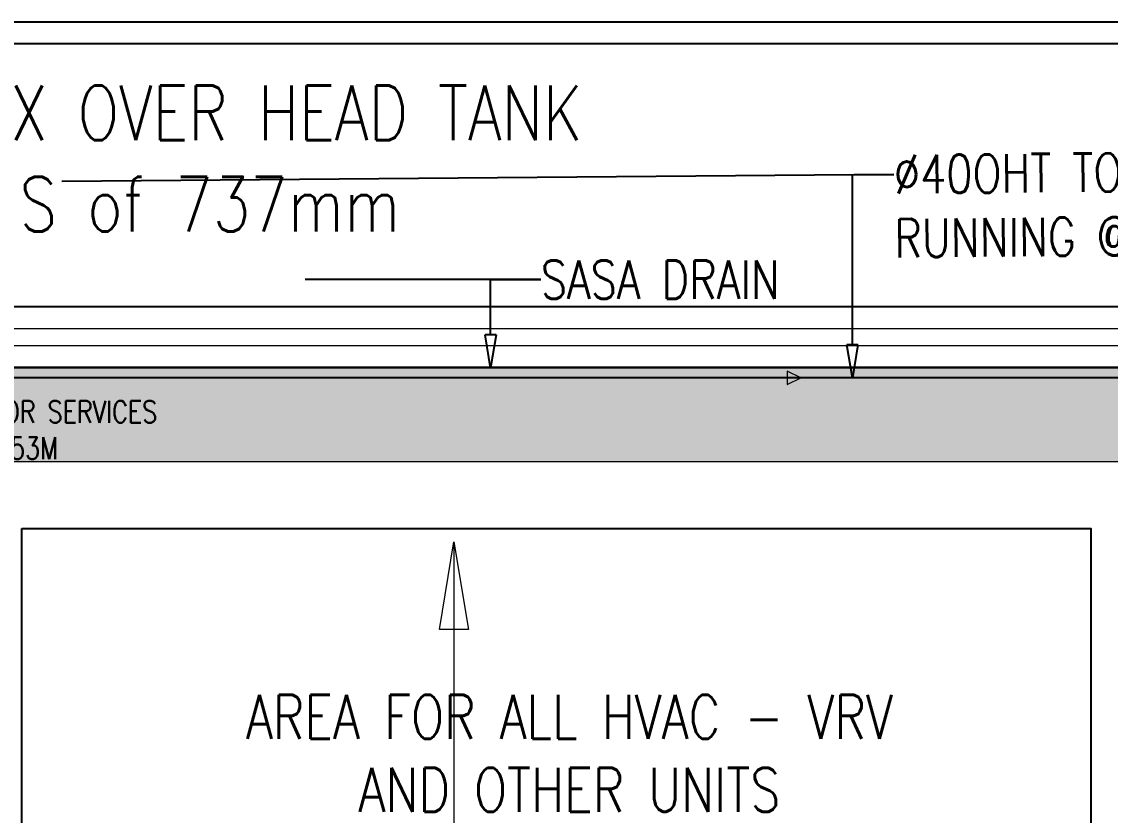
# Model space of a CAD drawing. Header units: metres. Extents: x 42 to 199, y -121 to 268.
# Drawn here: x 99.39 to 104.361, y 143.379 to 147.002 of the extents above; entities that cross this region are included whole.
import ezdxf
from ezdxf import colors
from ezdxf.entities.mleader import LeaderData, LeaderLine
from ezdxf.math import Vec2, Vec3

# ---------------------------------------------------------------- set-up
doc = ezdxf.new("R2010")
doc.units = ezdxf.units.M
doc.header["$LTSCALE"] = 0.3
doc.linetypes.add('CONTINOUS', pattern=[0])
doc.linetypes.add('HIDDEN', pattern=[0.375, 0.25, -0.125])
doc.layers.get('0').update_dxf_attribs({"color": 8})
for name, color, linetype in [('A-ELEVATION 3', 8, 'Continuous'), ('A-ELEVATION 5', 8, 'Continuous'), ('A-Hidden-Above', 8, 'HIDDEN'), ('A-TEXT ARCHITECURAL', 8, 'Continuous')]:
    doc.layers.add(name, color=color, linetype=linetype)
for name, color, linetype, lineweight in [('A-Furniture', 8, 'Continuous', 0), ('AGI-EX RAIN WATER', 4, 'Continuous', 0), ('AGI-PHE -DWS-RINGMOND', 151, 'Continuous', 0), ('AURA_BEAM', 4, 'Continuous', 25), ('DA HOUSE ARCH LAYOUT', 8, 'Continuous', 9), ('PHE CLAMP', 7, 'Continuous', 0)]:
    doc.layers.add(name, color=color, linetype=linetype, lineweight=lineweight)
doc.styles.add('ROMANS', font='romans.shx', dxfattribs={"width": 0.8, "height": 0.5})
doc.styles.get("Standard").update_dxf_attribs({"font": 'arial.ttf'})
doc.styles.add('T225', font='romans.shx', dxfattribs={"width": 0.8, "height": 0.25})
doc.dimstyles.get("Standard").update_dxf_attribs({"dimtxt": 0.3, "dimasz": 0.25, "dimexe": 0.18, "dimexo": 0.0625, "dimgap": 0.09, "dimtad": 0, "dimtih": 1, "dimtoh": 1, "dimzin": 0, "dimdsep": 46, "dimtxsty": 'Standard', "dimblk": 'ARCHTICK', "dimcen": 0.09, "dimclrd": 256, "dimclre": 256, "dimclrt": 256, "dimadec": 0, "dimazin": 0, "dimtfac": 1, "dimtofl": 0, "dimtmove": 0, "dimatfit": 3, "dimfxl": 1, "dimtolj": 1, "dimtzin": 0, "dimlwd": -1, "dimlwe": -1, "dimarcsym": 0})

# ---------------------------------------------------------------- blocks, each defined once
blk = doc.blocks.new('SCREEN')
at = {"layer": 'A-ELEVATION 3', "color": 8, "transparency": 33554534}
blk.add_lwpolyline([(209.7584332127927, 47.17688879952954), (209.7584332127927, 47.07688864535479), (185.4460168572197, 47.07688842449807), (185.3460643807467, 47.17688879952954)], close=True, dxfattribs=at)
blk = doc.blocks.new('DA HOUSE ARCH LAYOUT')
at = {"color": 8}
blk.add_wipeout([(-11.74999999999864, 187.3699463236045), (-11.74999999999864, 207.62995821467445), (32.724807862820114, 207.62994788606994), (32.72433998361139, 197.1700000000009), (20.940000278969055, 197.1700000000009), (20.940000278969055, 187.37000016470216)], dxfattribs=at).dxf.layer = 'A-ELEVATION 5'
at = {"layer": 'A-ELEVATION 3', "color": 8, "transparency": 33554687}
blk.add_lwpolyline([(32.0248033896662, 206.0503583701579), (-0.7000316850013633, 206.0503556803178), (-0.7000316850013633, 206.3299051428594), (32.0248033896662, 206.3299078326995)], close=True, dxfattribs=at)
at = {"layer": 'A-ELEVATION 3', "color": 8, "ltscale": 0.25}
blk.add_lwpolyline([(2.244092827826023, 205.3165208885853), (7.126606452189151, 205.3165208885853), (7.126606452189151, 202.6982188028275), (2.244092827826023, 202.6982188028275)], close=True, dxfattribs=at)
at = {"layer": 'A-Furniture', "color": 8}
blk.add_lwpolyline([(7.41991893031377, 206.1525281797045), (7.494918930313702, 206.2275278392856), (-4.389886676733198, 206.2276352860765), (-4.314889842719992, 206.1525286531715)], close=True, dxfattribs=at)
at = {"layer": 'A-Hidden-Above', "color": 8, "ltscale": 0.25}
blk.add_blockref('SCREEN', (-197.0960582708815, 160.4531112004621), dxfattribs=at)
at = {"layer": 'A-ELEVATION 3', "color": 8, "ltscale": 0.25, "insert": (2.940498104409642, 204.5562743197907), "char_height": 0.2, "width": 3.609037959083553, "attachment_point": 1, "style": 'ROMANS'}
blk.add_mtext('\\pxqc,t10;AREA FOR ALL HVAC - VRV AND OTHER UNITS', dxfattribs=at)
at = {"layer": 'A-TEXT ARCHITECURAL', "color": 8, "insert": (-2.428390732081297, 205.8992570806948), "char_height": 0.1, "width": 8.977241583623938, "attachment_point": 1, "style": 'ROMANS'}
blk.add_mtext('\\pxqc,t10;STORAGE AREA FOR SERVICES \\P11.30X4.53M', dxfattribs=at)
blk = doc.blocks.new('_ClosedBlank')
at = {"color": 0, "linetype": 'ByBlock', "lineweight": -2}
for p, q in [((-1, 0.1666666666666667), (0, 0)), ((-1, 0.1666666666666667), (-1, -0.1666666666666667)), ((0, 0), (-1, -0.1666666666666667))]:
    blk.add_line(p, q, dxfattribs=at)
blk = doc.blocks.new('direction')
at = {"color": 0}
blk.add_lwpolyline([(-1.224999999976717, 2.450000000004366), (0, 0), (1.224999999976717, 2.450000000004366), (-1.224999999976717, 2.450000000004366)], dxfattribs=at)
blk = doc.blocks.new('_ArchTick')
at = {"color": 6, "linetype": 'ByBlock', "const_width": 0.045}
blk.add_lwpolyline([(-0.1499999999999773, -0.1500000000000909), (0.1499999999999773, 0.1500000000000909)], dxfattribs=at)

msp = doc.modelspace()

# ---------------------------------------------------------------- block references
at = {"layer": 'DA HOUSE ARCH LAYOUT'}
msp.add_blockref('DA HOUSE ARCH LAYOUT', (97.14617690863253, -60.62801776344169), dxfattribs=at)

# ---------------------------------------------------------------- next in the draw order: hatches: boundary and pattern name
at = {"layer": 'AGI-EX RAIN WATER'}
h = msp.add_hatch(dxfattribs=at)
h.set_pattern_fill('ANGLE', color=256, scale=0.05)
h.set_pattern_definition([(0, (0, 0), (0, 0.3492500000000001), [0.254, -0.09525]), (90, (0, 0), (-0.3492500000000001, 2.138539473011066e-17), [0.254, -0.09525])])
h.paths.add_polyline_path([(104.5661075616964, 144.99444695069), (104.5661076450122, 145.42444695069), (96.44615584536214, 145.4241831648779), (96.44615584536214, 144.9941831648779)])
h.paths.add_polyline_path([(110.611176864051, 144.9945806764302), (110.6111769473668, 145.4245806764302), (104.6411089324115, 145.4245806764302), (104.6411089324115, 144.9945806764302)])
h.paths.add_polyline_path([(128.9009672734649, 144.9945806764302), (128.9009672734648, 145.4245806764302), (111.3837986340702, 145.4245806764302), (111.3837985322163, 144.9945806764302)])

# ---------------------------------------------------------------- next in the draw order: linework, layer by layer
msp.add_lwpolyline([(104.5661076450122, 145.42444695069), (96.44615584536214, 145.4241831648779), (96.44615584536214, 144.9941831648779), (104.5661075616964, 144.99444695069)], close=True, dxfattribs=at)
at = {"layer": 'AGI-PHE -DWS-RINGMOND', "linetype": 'ByBlock', "ltscale": 0.25, "const_width": 0.01}
msp.add_lwpolyline([(92.53105614885115, 131.3447256487717), (92.58034498670807, 131.3447256487717), (92.58034498670807, 131.1412106031855), (87.05270823922436, 131.1412106031855), (87.05270823922436, 145.4080928212118), (94.00413427390257, 145.4080928212118), (94.00413427390257, 144.8543358647437), (95.082047494818, 144.8543358647437), (95.08204954482669, 145.3766459084346), (128.8169464269055, 145.3766459084346), (128.8169454002902, 143.1286281966433)], dxfattribs=at)

# ---------------------------------------------------------------- next in the draw order: block references
at = {"layer": 'PHE CLAMP', "xscale": 0.02499999999999996, "yscale": 0.02499999999999996, "zscale": 0.02499999999999996, "rotation": 90.00000000000124}
msp.add_blockref('direction', (102.9474100974159, 145.3766459084346), dxfattribs=at)

# ---------------------------------------------------------------- next in the draw order: leaders
at = {"color": 1}
msp.add_leader([(101.3637661880393, 144.6271222099496), (101.3637661880393, 141.861984578927)], dimstyle='Standard', override={"dimscale": 20, "dimtxt": 150, "dimasz": 0.02, "dimexe": 3, "dimexo": 3, "dimgap": 2, "dimzin": 12, "dimcen": 0, "dimclrd": 1, "dimadec": 2, "dimazin": 3, "dimtfac": 1, "dimtofl": 1, "dimldrblk": 'ClosedBlank', "dimtvp": 50, "dimlwd": 13, "dimlwe": 13, "dimarcsym": 1}, dxfattribs=at)
at = {"layer": 'AGI-EX RAIN WATER'}
ml = msp.add_multileader_mtext('Standard', dxfattribs=at)
ml.set_content('SASA DRAIN', color=1, style='T225')
ml.set_leader_properties()
ml.set_arrow_properties(name='CLOSEDBLANK')
ml.build(insert=Vec2(0, 0))
ml.multileader.update_dxf_attribs({"text_right_attachment_type": 6, "text_top_attachment_type": 0, "text_bottom_attachment_type": 0, "dogleg_length": 0.36, "arrow_head_size": 0.15})
ctx = ml.context
ctx.base_point, ctx.char_height, ctx.arrow_head_size, ctx.landing_gap_size, ctx.plane_origin, ctx.plane_x_axis, ctx.plane_y_axis = Vec3(101.7601331601707, 145.8251067464229), 0.175, 0.15, 0, Vec3(2405.882424265838, 91.78052025855837), Vec3(1, -8.403000517631654e-15), Vec3(8.403000517631654e-15, 1)
ctx.right_attachment = 6
notes = []
notes.append((ctx, [(1, (1, 1, 0), (101.5312266271465, 145.8251067464229), (1, -8.401892570651583e-15), 0.2289065330241963, [(0, [(101.5312266271465, 145.4224115653211)], 256, [])])]))
ctx.mtext.insert, ctx.mtext.text_direction, ctx.mtext.rotation, ctx.mtext.flow_direction = Vec3(101.7601331601707, 145.9126067464229), Vec3(1, -8.403000517631654e-15), 6.283185307179578, 5
at = {"layer": 'AGI-PHE -DWS-RINGMOND', "linetype": 'ByBlock', "ltscale": 0.25}
ml = msp.add_multileader_mtext('Standard', dxfattribs=at)
ml.set_content('%%C40OHT TO TERRACE RINGMIND RUNNING @ PARAPET WALL ', color=1, style='T225')
ml.set_leader_properties()
ml.set_arrow_properties(name='CLOSEDBLANK')
ml.build(insert=Vec2(0, 0))
ml.multileader.update_dxf_attribs({"text_right_attachment_type": 6, "text_top_attachment_type": 0, "text_bottom_attachment_type": 0, "dogleg_length": 0.36, "arrow_head_size": 0.15})
ctx = ml.context
ctx.base_point, ctx.char_height, ctx.arrow_head_size, ctx.landing_gap_size, ctx.plane_origin, ctx.plane_x_axis, ctx.plane_y_axis = Vec3(103.3724145913384, 146.3053298852302), 0.175, 0.15, 0, Vec3(-2205.015017929451, 178.8578101671143), Vec3(0.9999629258018301, 0.008610866497841277), Vec3(-0.008610866497841277, 0.9999629258018301)
ctx.right_attachment = 6
notes.append((ctx, [(0, (1, 1, 0), (103.1833783416417, 146.3037020589705), (0.9999629258018301, 0.008610866497841277), 0.1890432583238895, [(0, [(103.1833783416417, 145.3766459084346)], 256, [])])]))
ctx.mtext.insert, ctx.mtext.text_direction, ctx.mtext.rotation, ctx.mtext.width, ctx.mtext.flow_direction = Vec3(103.3716611405198, 146.3928266412379), Vec3(0.9999629258018301, 0.008610866497841277), 0.008610972913076368, 3.762572321100318, 5
at = {"layer": 'AURA_BEAM', "color": 1, "linetype": 'CONTINOUS'}
ml = msp.add_multileader_mtext('Standard', dxfattribs=at)
ml.set_content('{\\C3;BOOSTER PUMP}', color=1, style='ROMANS')
ml.set_leader_properties()
ml.set_arrow_properties(name='CLOSEDBLANK')
ml.build(insert=Vec2(0, 0))
ml.multileader.update_dxf_attribs({"text_right_attachment_type": 6, "text_top_attachment_type": 0, "text_bottom_attachment_type": 0, "dogleg_length": 0.36, "arrow_head_size": 0.15})
ctx = ml.context
ctx.base_point, ctx.char_height, ctx.arrow_head_size, ctx.landing_gap_size, ctx.plane_origin, ctx.plane_x_axis, ctx.plane_y_axis = Vec3(98.51810102349458, 147.2023868119244, 1.705767757821793e-05), 0.25, 0.15, 0.09, Vec3(327.2642412233503, 116.9504576679249, 1.705767757821793e-05), Vec3(1, -5.658667978636345e-15), Vec3(5.658667978636345e-15, 1)
ctx.right_attachment = 6
notes.append((ctx, [(1, (1, 1, 0), (97.29831952954365, 147.2023868119244, 1.705767757821793e-05), (1, -5.656974378598343e-15), 1.219781493950926, [(0, [(97.29831747953497, 144.9089035486544, 1.705767757821793e-05)], 256, [])])]))
ctx.mtext.insert, ctx.mtext.text_direction, ctx.mtext.rotation, ctx.mtext.width, ctx.mtext.flow_direction = Vec3(98.60810102349457, 147.3273868119244, 1.705767757821793e-05), Vec3(1, -5.658667978636345e-15), 6.283185307179581, 5.488734252318955, 5
ml = msp.add_multileader_mtext('Standard', dxfattribs=at)
ml.set_content('{\\C3;SINTEX OVER HEAD TANK\\P}RADIUS of 737mm', color=1, style='ROMANS')
ml.set_leader_properties()
ml.set_arrow_properties(name='CLOSEDBLANK')
ml.build(insert=Vec2(0, 0))
ml.multileader.update_dxf_attribs({"text_right_attachment_type": 6, "text_top_attachment_type": 0, "text_bottom_attachment_type": 0, "dogleg_length": 0.36, "arrow_head_size": 0.15})
ctx = ml.context
ctx.base_point, ctx.char_height, ctx.arrow_head_size, ctx.landing_gap_size, ctx.plane_origin, ctx.plane_x_axis, ctx.plane_y_axis = Vec3(98.51810102349457, 146.5859822365574), 0.25, 0.15, 0.09, Vec3(327.8825244833686, 115.8445529440031), Vec3(1, -5.658667978636345e-15), Vec3(5.658667978636345e-15, 1)
ctx.right_attachment = 6
notes.append((ctx, [(1, (1, 1, 0), (97.91660278956203, 146.5859822365574), (1, -5.656974378598343e-15), 0.6014982339325357, [(0, [(97.91660073955336, 143.5358292378018)], 256, [])])]))
ctx.mtext.insert, ctx.mtext.text_direction, ctx.mtext.rotation, ctx.mtext.width, ctx.mtext.flow_direction = Vec3(98.60810102349457, 146.7109822365574), Vec3(1, -5.658667978636345e-15), 6.283185307179581, 5.488734252318955, 5
for ctx, leaders in notes:
    for number, flags, end, landing, length, lines in leaders:
        leader = LeaderData()
        leader.index, (leader.has_last_leader_line, leader.has_dogleg_vector, leader.attachment_direction) = number, flags
        leader.last_leader_point, leader.dogleg_vector, leader.dogleg_length = Vec3(end), Vec3(landing), length
        for number, points, colour, breaks in lines:
            line = LeaderLine()
            line.index, line.vertices, line.color, line.breaks = number, Vec3.list(points), colors.encode_raw_color(colour), breaks
            leader.lines.append(line)
        ctx.leaders.append(leader)

doc.saveas('drawing.dxf')
